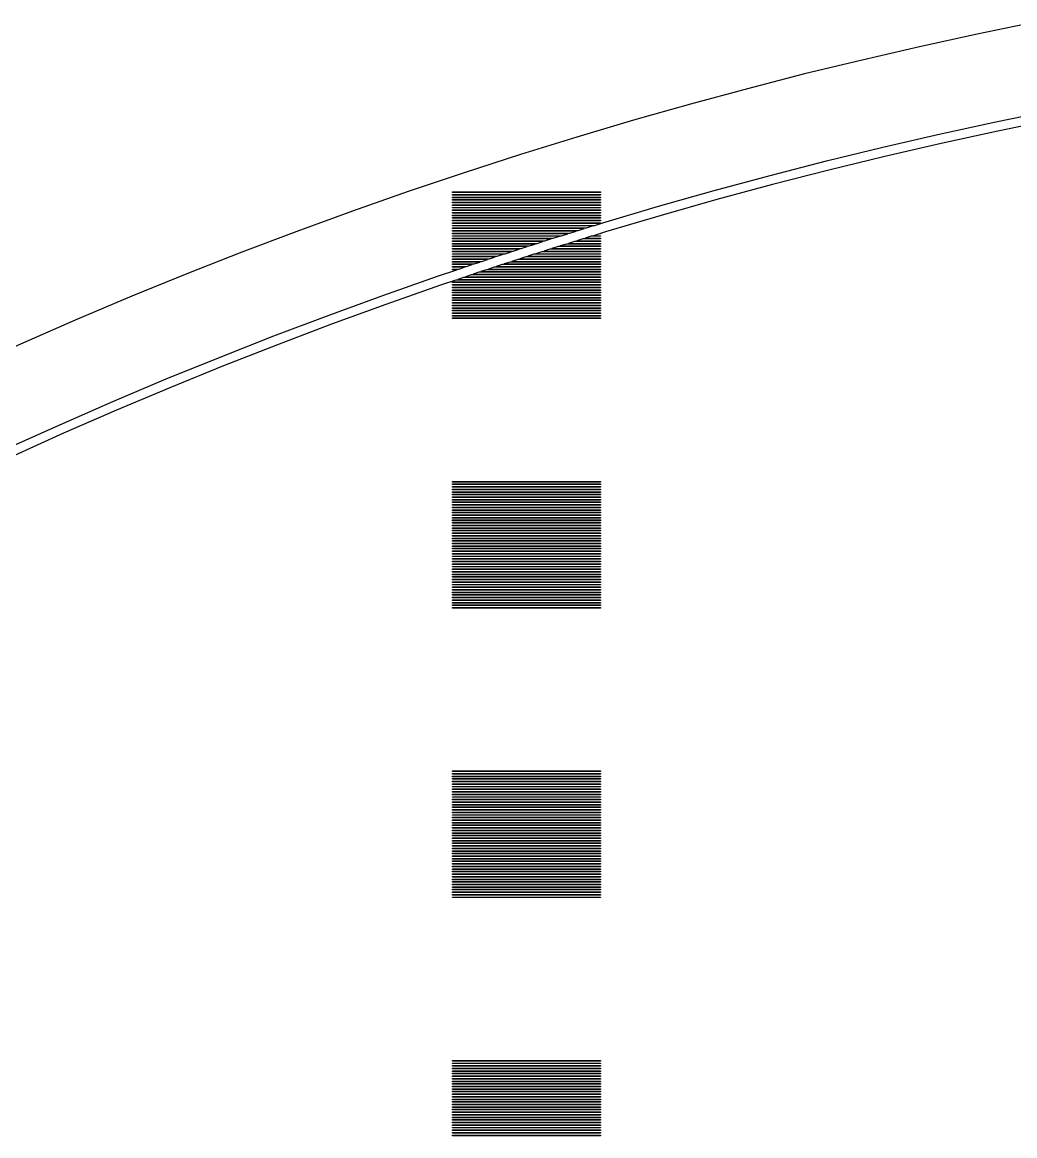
# Model space of a CAD drawing. Extents: x 40 to 187, y -3 to 150.
# Drawn here: x 79.42 to 95.19, y 130.96 to 148.66 of the extents above; entities that cross this region are included whole.
import ezdxf

# ---------------------------------------------------------------- set-up
doc = ezdxf.new("R2010")
doc.units = 0

msp = doc.modelspace()

# ---------------------------------------------------------------- linework, layer by layer
for p, q in [((95.5164, 148.657), (94.5968, 148.468)), ((94.5968, 148.468), (93.6796, 148.268)), ((93.6796, 148.268), (92.7649, 148.057)), ((92.7649, 148.057), (91.8528, 147.835)), ((91.8528, 147.835), (90.9436, 147.601)), ((90.9436, 147.601), (90.0373, 147.356)), ((90.0373, 147.356), (89.134, 147.1)), ((94.8919, 147.074), (95.7944, 147.26)), ((89.134, 147.1), (88.234, 146.833)), ((93.9918, 146.878), (94.8919, 147.074)), ((95.8237, 147.113), (94.923, 146.928)), ((94.923, 146.928), (94.0246, 146.732)), ((88.234, 146.833), (87.3373, 146.555)), ((93.0941, 146.671), (93.9918, 146.878)), ((94.0246, 146.732), (93.1288, 146.525)), ((87.3373, 146.555), (86.4442, 146.266)), ((92.1991, 146.452), (93.0941, 146.671)), ((91.3068, 146.223), (92.1991, 146.452)), ((93.1288, 146.525), (92.2355, 146.307)), ((86.4442, 146.266), (85.5546, 145.966)), ((90.4173, 145.983), (91.3068, 146.223)), ((92.2355, 146.307), (91.345, 146.078)), ((91.345, 146.078), (90.4574, 145.838)), ((85.5546, 145.966), (84.6687, 145.655)), ((86.2563, 145.951), (86.2563, 145.961)), ((86.2563, 145.961), (88.6083, 145.961)), ((88.6083, 145.951), (86.2563, 145.951)), ((86.2563, 145.91), (86.2563, 145.92)), ((86.2563, 145.92), (88.6083, 145.92)), ((88.6083, 145.91), (86.2563, 145.91)), ((86.2563, 145.869), (86.2563, 145.879)), ((86.2563, 145.879), (88.6083, 145.879)), ((88.6083, 145.869), (86.2563, 145.869)), ((86.2563, 145.828), (86.2563, 145.838)), ((86.2563, 145.838), (88.6083, 145.838)), ((88.6083, 145.961), (88.6083, 145.951)), ((88.6083, 145.92), (88.6083, 145.91)), ((88.6083, 145.879), (88.6083, 145.869)), ((88.6083, 145.838), (88.6083, 145.828)), ((89.5309, 145.732), (90.4173, 145.983)), ((90.4574, 145.838), (89.5727, 145.587)), ((84.6687, 145.655), (83.7868, 145.334)), ((88.6083, 145.828), (86.2563, 145.828)), ((86.2563, 145.787), (86.2563, 145.797)), ((86.2563, 145.797), (88.6083, 145.797)), ((88.6083, 145.787), (86.2563, 145.787)), ((86.2563, 145.746), (86.2563, 145.756)), ((86.2563, 145.756), (88.6083, 145.756)), ((88.6083, 145.746), (86.2563, 145.746)), ((86.2563, 145.705), (86.2563, 145.715)), ((86.2563, 145.715), (88.6083, 145.715)), ((88.6083, 145.705), (86.2563, 145.705)), ((86.2563, 145.664), (86.2563, 145.674)), ((86.2563, 145.674), (88.6083, 145.674)), ((88.6083, 145.664), (86.2563, 145.664)), ((88.6083, 145.797), (88.6083, 145.787)), ((88.6083, 145.756), (88.6083, 145.746)), ((88.6083, 145.715), (88.6083, 145.705)), ((88.6083, 145.674), (88.6083, 145.664)), ((88.6477, 145.469), (89.5309, 145.732)), ((86.2563, 145.623), (86.2563, 145.634)), ((86.2563, 145.634), (88.6083, 145.634)), ((88.6083, 145.623), (86.2563, 145.623)), ((86.2563, 145.582), (86.2563, 145.593)), ((86.2563, 145.593), (88.6083, 145.593)), ((88.6083, 145.582), (86.2563, 145.582)), ((86.2563, 145.542), (86.2563, 145.552)), ((86.2563, 145.552), (88.6083, 145.552)), ((88.6083, 145.542), (86.2563, 145.542)), ((86.2563, 145.501), (86.2563, 145.511)), ((86.2563, 145.511), (88.6083, 145.511)), ((88.6083, 145.501), (86.2563, 145.501)), ((88.6083, 145.634), (88.6083, 145.623)), ((88.6083, 145.593), (88.6083, 145.582)), ((88.6083, 145.552), (88.6083, 145.542)), ((88.6083, 145.511), (88.6083, 145.501)), ((89.5727, 145.587), (88.6912, 145.326)), ((83.7868, 145.334), (82.9088, 145.001)), ((86.2563, 145.46), (86.2563, 145.47)), ((86.2563, 145.47), (88.6083, 145.47)), ((88.6083, 145.46), (86.2563, 145.46)), ((86.2563, 145.419), (86.2563, 145.429)), ((86.2563, 145.429), (88.5173, 145.429)), ((88.4842, 145.419), (86.2563, 145.419)), ((86.2563, 145.378), (86.2563, 145.388)), ((86.2563, 145.388), (88.3853, 145.388)), ((88.3524, 145.378), (86.2563, 145.378)), ((86.2563, 145.337), (86.2563, 145.347)), ((86.2563, 145.347), (88.2534, 145.347)), ((88.2205, 145.337), (86.2563, 145.337)), ((86.2563, 145.296), (86.2563, 145.306)), ((86.2563, 145.306), (88.1214, 145.306)), ((88.1214, 145.306), (88.2205, 145.337)), ((88.2534, 145.347), (88.3524, 145.378)), ((88.3853, 145.388), (88.4842, 145.419)), ((88.5173, 145.429), (88.6477, 145.469)), ((88.6083, 145.47), (88.6083, 145.46)), ((88.6912, 145.326), (88.6083, 145.3)), ((88.0885, 145.296), (86.2563, 145.296)), ((86.2563, 145.255), (86.2563, 145.265)), ((86.2563, 145.265), (87.9895, 145.265)), ((87.9566, 145.255), (86.2563, 145.255)), ((86.2563, 145.214), (86.2563, 145.225)), ((86.2563, 145.225), (87.8577, 145.225)), ((87.8246, 145.214), (86.2563, 145.214)), ((86.2563, 145.173), (86.2563, 145.184)), ((86.2563, 145.184), (87.7275, 145.184)), ((87.6959, 145.173), (86.2563, 145.173)), ((86.2563, 145.132), (86.2563, 145.143)), ((86.2563, 145.143), (87.601, 145.143)), ((87.5694, 145.132), (86.2563, 145.132)), ((87.4746, 145.102), (87.5694, 145.132)), ((87.601, 145.143), (87.6959, 145.173)), ((87.7275, 145.184), (87.7677, 145.197)), ((87.7677, 145.197), (87.8246, 145.214)), ((87.8577, 145.225), (87.9566, 145.255)), ((88.0673, 145.132), (87.9683, 145.102)), ((87.9895, 145.265), (88.0885, 145.296)), ((88.6083, 145.132), (88.0673, 145.132)), ((88.1992, 145.173), (88.1003, 145.143)), ((88.1003, 145.143), (88.6083, 145.143)), ((88.6083, 145.173), (88.1992, 145.173)), ((88.3311, 145.214), (88.2322, 145.184)), ((88.2322, 145.184), (88.6083, 145.184)), ((88.6083, 145.214), (88.3311, 145.214)), ((88.4631, 145.255), (88.3642, 145.225)), ((88.3642, 145.225), (88.6083, 145.225)), ((88.6083, 145.255), (88.4631, 145.255)), ((88.595, 145.296), (88.496, 145.265)), ((88.496, 145.265), (88.6083, 145.265)), ((88.6083, 145.296), (88.595, 145.296)), ((88.6083, 145.3), (88.6083, 145.296)), ((88.6083, 145.265), (88.6083, 145.255)), ((88.6083, 145.225), (88.6083, 145.214)), ((88.6083, 145.184), (88.6083, 145.173)), ((88.6083, 145.143), (88.6083, 145.132)), ((82.9088, 145.001), (82.035, 144.658)), ((86.2563, 145.092), (86.2563, 145.102)), ((86.2563, 145.102), (87.4746, 145.102)), ((87.443, 145.092), (86.2563, 145.092)), ((86.2563, 145.051), (86.2563, 145.061)), ((86.2563, 145.061), (87.3482, 145.061)), ((87.3166, 145.051), (86.2563, 145.051)), ((86.2563, 145.01), (86.2563, 145.02)), ((86.2563, 145.02), (87.2218, 145.02)), ((87.1902, 145.01), (86.2563, 145.01)), ((86.2563, 144.969), (86.2563, 144.979)), ((86.2563, 144.979), (87.0954, 144.979)), ((87.0638, 144.969), (86.2563, 144.969)), ((86.969, 144.938), (87.0638, 144.969)), ((87.0954, 144.979), (87.1902, 145.01)), ((87.2218, 145.02), (87.3166, 145.051)), ((87.3482, 145.061), (87.443, 145.092)), ((87.551, 144.969), (87.4562, 144.938)), ((88.6083, 144.969), (87.551, 144.969)), ((87.6774, 145.01), (87.5826, 144.979)), ((87.5826, 144.979), (88.6083, 144.979)), ((88.6083, 145.01), (87.6774, 145.01)), ((87.8038, 145.051), (87.709, 145.02)), ((87.709, 145.02), (88.6083, 145.02)), ((88.6083, 145.051), (87.8038, 145.051)), ((87.9353, 145.092), (87.8364, 145.061)), ((87.8364, 145.061), (88.6083, 145.061)), ((88.6083, 145.092), (87.9353, 145.092)), ((87.9683, 145.102), (88.6083, 145.102)), ((88.6083, 145.102), (88.6083, 145.092)), ((88.6083, 145.061), (88.6083, 145.051)), ((88.6083, 145.02), (88.6083, 145.01)), ((88.6083, 144.979), (88.6083, 144.969)), ((86.2563, 144.928), (86.2563, 144.938)), ((86.2563, 144.938), (86.969, 144.938)), ((86.9374, 144.928), (86.2563, 144.928)), ((86.2563, 144.887), (86.2563, 144.897)), ((86.2563, 144.897), (86.8445, 144.897)), ((86.8142, 144.887), (86.2563, 144.887)), ((86.2563, 144.846), (86.2563, 144.856)), ((86.2563, 144.856), (86.7233, 144.856)), ((86.6929, 144.846), (86.2563, 144.846)), ((86.2563, 144.805), (86.2563, 144.815)), ((86.2563, 144.815), (86.6019, 144.815)), ((86.5716, 144.805), (86.2563, 144.805)), ((86.2563, 144.764), (86.2563, 144.775)), ((86.2563, 144.775), (86.4806, 144.775)), ((86.4806, 144.775), (86.5716, 144.805)), ((86.6019, 144.815), (86.6929, 144.846)), ((86.7233, 144.856), (86.8142, 144.887)), ((86.8445, 144.897), (86.8911, 144.913)), ((86.8911, 144.913), (86.9374, 144.928)), ((87.0454, 144.805), (86.9506, 144.775)), ((86.9506, 144.775), (88.6083, 144.775)), ((88.6083, 144.805), (87.0454, 144.805)), ((87.1718, 144.846), (87.077, 144.815)), ((87.077, 144.815), (88.6083, 144.815)), ((88.6083, 144.846), (87.1718, 144.846)), ((87.2982, 144.887), (87.2034, 144.856)), ((87.2034, 144.856), (88.6083, 144.856)), ((88.6083, 144.887), (87.2982, 144.887)), ((87.4246, 144.928), (87.3298, 144.897)), ((87.3298, 144.897), (88.6083, 144.897)), ((88.6083, 144.928), (87.4246, 144.928)), ((87.4562, 144.938), (88.6083, 144.938)), ((88.6083, 144.938), (88.6083, 144.928)), ((88.6083, 144.897), (88.6083, 144.887)), ((88.6083, 144.856), (88.6083, 144.846)), ((88.6083, 144.815), (88.6083, 144.805)), ((88.6083, 144.775), (88.6083, 144.764)), ((82.035, 144.658), (81.1655, 144.304)), ((85.1488, 144.314), (86.0181, 144.619)), ((86.0181, 144.619), (86.3289, 144.723)), ((86.4502, 144.764), (86.2563, 144.764)), ((86.2563, 144.723), (86.2563, 144.734)), ((86.2563, 144.734), (86.3593, 144.734)), ((86.3289, 144.723), (86.2563, 144.723)), ((86.4345, 144.601), (86.3435, 144.57)), ((86.3593, 144.734), (86.4502, 144.764)), ((88.6083, 144.601), (86.4345, 144.601)), ((86.5558, 144.642), (86.4648, 144.611)), ((86.4648, 144.611), (88.6083, 144.611)), ((88.6083, 144.642), (86.5558, 144.642)), ((86.6771, 144.683), (86.5861, 144.652)), ((86.5861, 144.652), (88.6083, 144.652)), ((88.6083, 144.683), (86.6771, 144.683)), ((86.7984, 144.723), (86.7075, 144.693)), ((86.7075, 144.693), (88.6083, 144.693)), ((88.6083, 144.723), (86.7984, 144.723)), ((86.9197, 144.764), (86.8287, 144.734)), ((86.8287, 144.734), (88.6083, 144.734)), ((88.6083, 144.764), (86.9197, 144.764)), ((88.6083, 144.734), (88.6083, 144.723)), ((88.6083, 144.693), (88.6083, 144.683)), ((88.6083, 144.652), (88.6083, 144.642)), ((88.6083, 144.611), (88.6083, 144.601)), ((86.0669, 144.477), (85.1993, 144.172)), ((86.3132, 144.56), (86.0669, 144.477)), ((86.2563, 144.519), (86.2563, 144.529)), ((86.2563, 144.529), (88.6083, 144.529)), ((88.6083, 144.519), (86.2563, 144.519)), ((86.2563, 144.478), (86.2563, 144.488)), ((86.2563, 144.488), (88.6083, 144.488)), ((88.6083, 144.478), (86.2563, 144.478)), ((86.2563, 144.437), (86.2563, 144.447)), ((86.2563, 144.447), (88.6083, 144.447)), ((88.6083, 144.437), (86.2563, 144.437)), ((88.6083, 144.56), (86.3132, 144.56)), ((86.3435, 144.57), (88.6083, 144.57)), ((88.6083, 144.57), (88.6083, 144.56)), ((88.6083, 144.529), (88.6083, 144.519)), ((88.6083, 144.488), (88.6083, 144.478)), ((88.6083, 144.447), (88.6083, 144.437)), ((81.1655, 144.304), (80.3004, 143.939)), ((84.2833, 143.998), (85.1488, 144.314)), ((86.2563, 144.396), (86.2563, 144.406)), ((86.2563, 144.406), (88.6083, 144.406)), ((88.6083, 144.396), (86.2563, 144.396)), ((86.2563, 144.355), (86.2563, 144.366)), ((86.2563, 144.366), (88.6083, 144.366)), ((88.6083, 144.355), (86.2563, 144.355)), ((86.2563, 144.314), (86.2563, 144.325)), ((86.2563, 144.325), (88.6083, 144.325)), ((88.6083, 144.314), (86.2563, 144.314)), ((86.2563, 144.274), (86.2563, 144.284)), ((86.2563, 144.284), (88.6083, 144.284)), ((88.6083, 144.274), (86.2563, 144.274)), ((86.2563, 144.233), (86.2563, 144.243)), ((86.2563, 144.243), (88.6083, 144.243)), ((88.6083, 144.406), (88.6083, 144.396)), ((88.6083, 144.366), (88.6083, 144.355)), ((88.6083, 144.325), (88.6083, 144.314)), ((88.6083, 144.284), (88.6083, 144.274)), ((88.6083, 144.243), (88.6083, 144.233)), ((85.1993, 144.172), (84.3355, 143.857)), ((88.6083, 144.233), (86.2563, 144.233)), ((86.2563, 144.192), (86.2563, 144.202)), ((86.2563, 144.202), (88.6083, 144.202)), ((88.6083, 144.192), (86.2563, 144.192)), ((86.2563, 144.151), (86.2563, 144.161)), ((86.2563, 144.161), (88.6083, 144.161)), ((88.6083, 144.151), (86.2563, 144.151)), ((86.2563, 144.11), (86.2563, 144.12)), ((86.2563, 144.12), (88.6083, 144.12)), ((88.6083, 144.11), (86.2563, 144.11)), ((86.2563, 144.069), (86.2563, 144.079)), ((86.2563, 144.079), (88.6083, 144.079)), ((88.6083, 144.069), (86.2563, 144.069)), ((88.6083, 144.202), (88.6083, 144.192)), ((88.6083, 144.161), (88.6083, 144.151)), ((88.6083, 144.12), (88.6083, 144.11)), ((88.6083, 144.079), (88.6083, 144.069)), ((80.3004, 143.939), (79.4398, 143.564)), ((83.4217, 143.672), (84.2833, 143.998)), ((86.2563, 144.028), (86.2563, 144.038)), ((86.2563, 144.038), (88.6083, 144.038)), ((88.6083, 144.028), (86.2563, 144.028)), ((86.2563, 143.987), (86.2563, 143.997)), ((86.2563, 143.997), (88.6083, 143.997)), ((88.6083, 143.987), (86.2563, 143.987)), ((86.2563, 143.946), (86.2563, 143.957)), ((86.2563, 143.957), (88.6083, 143.957)), ((88.6083, 143.946), (86.2563, 143.946)), ((88.6083, 144.038), (88.6083, 144.028)), ((88.6083, 143.997), (88.6083, 143.987)), ((88.6083, 143.957), (88.6083, 143.946)), ((84.3355, 143.857), (83.4757, 143.532)), ((79.4398, 143.564), (78.5839, 143.179)), ((82.5642, 143.335), (83.4217, 143.672)), ((83.4757, 143.532), (82.6199, 143.196)), ((81.7108, 142.987), (82.5642, 143.335)), ((82.6199, 143.196), (81.7682, 142.849)), ((80.8618, 142.63), (81.7108, 142.987)), ((81.7682, 142.849), (80.9209, 142.492)), ((80.0173, 142.261), (80.8618, 142.63)), ((80.9209, 142.492), (80.0781, 142.124)), ((79.1774, 141.883), (80.0173, 142.261)), ((80.0781, 142.124), (79.2398, 141.747)), ((86.2563, 141.349), (86.2563, 141.359)), ((86.2563, 141.359), (88.6083, 141.359)), ((88.6083, 141.349), (86.2563, 141.349)), ((86.2563, 141.308), (86.2563, 141.318)), ((86.2563, 141.318), (88.6083, 141.318)), ((88.6083, 141.308), (86.2563, 141.308)), ((86.2563, 141.267), (86.2563, 141.277)), ((86.2563, 141.277), (88.6083, 141.277)), ((88.6083, 141.267), (86.2563, 141.267)), ((86.2563, 141.226), (86.2563, 141.236)), ((86.2563, 141.236), (88.6083, 141.236)), ((88.6083, 141.359), (88.6083, 141.349)), ((88.6083, 141.318), (88.6083, 141.308)), ((88.6083, 141.277), (88.6083, 141.267)), ((88.6083, 141.236), (88.6083, 141.226)), ((88.6083, 141.226), (86.2563, 141.226)), ((86.2563, 141.185), (86.2563, 141.195)), ((86.2563, 141.195), (88.6083, 141.195)), ((88.6083, 141.185), (86.2563, 141.185)), ((86.2563, 141.144), (86.2563, 141.155)), ((86.2563, 141.155), (88.6083, 141.155)), ((88.6083, 141.144), (86.2563, 141.144)), ((86.2563, 141.103), (86.2563, 141.114)), ((86.2563, 141.114), (88.6083, 141.114)), ((88.6083, 141.103), (86.2563, 141.103)), ((86.2563, 141.063), (86.2563, 141.073)), ((86.2563, 141.073), (88.6083, 141.073)), ((88.6083, 141.063), (86.2563, 141.063)), ((88.6083, 141.195), (88.6083, 141.185)), ((88.6083, 141.155), (88.6083, 141.144)), ((88.6083, 141.114), (88.6083, 141.103)), ((88.6083, 141.073), (88.6083, 141.063)), ((86.2563, 141.022), (86.2563, 141.032)), ((86.2563, 141.032), (88.6083, 141.032)), ((88.6083, 141.022), (86.2563, 141.022)), ((86.2563, 140.981), (86.2563, 140.991)), ((86.2563, 140.991), (88.6083, 140.991)), ((88.6083, 140.981), (86.2563, 140.981)), ((86.2563, 140.94), (86.2563, 140.95)), ((86.2563, 140.95), (88.6083, 140.95)), ((88.6083, 140.94), (86.2563, 140.94)), ((86.2563, 140.899), (86.2563, 140.909)), ((86.2563, 140.909), (88.6083, 140.909)), ((88.6083, 140.899), (86.2563, 140.899)), ((88.6083, 141.032), (88.6083, 141.022)), ((88.6083, 140.991), (88.6083, 140.981)), ((88.6083, 140.95), (88.6083, 140.94)), ((88.6083, 140.909), (88.6083, 140.899)), ((86.2563, 140.858), (86.2563, 140.868)), ((86.2563, 140.868), (88.6083, 140.868)), ((88.6083, 140.858), (86.2563, 140.858)), ((86.2563, 140.817), (86.2563, 140.827)), ((86.2563, 140.827), (88.6083, 140.827)), ((88.6083, 140.817), (86.2563, 140.817)), ((86.2563, 140.776), (86.2563, 140.786)), ((86.2563, 140.786), (88.6083, 140.786)), ((88.6083, 140.776), (86.2563, 140.776)), ((86.2563, 140.735), (86.2563, 140.746)), ((86.2563, 140.746), (88.6083, 140.746)), ((88.6083, 140.735), (86.2563, 140.735)), ((86.2563, 140.694), (86.2563, 140.705)), ((86.2563, 140.705), (88.6083, 140.705)), ((88.6083, 140.868), (88.6083, 140.858)), ((88.6083, 140.827), (88.6083, 140.817)), ((88.6083, 140.786), (88.6083, 140.776)), ((88.6083, 140.746), (88.6083, 140.735)), ((88.6083, 140.705), (88.6083, 140.694)), ((88.6083, 140.694), (86.2563, 140.694)), ((86.2563, 140.654), (86.2563, 140.664)), ((86.2563, 140.664), (88.6083, 140.664)), ((88.6083, 140.654), (86.2563, 140.654)), ((86.2563, 140.613), (86.2563, 140.623)), ((86.2563, 140.623), (88.6083, 140.623)), ((88.6083, 140.613), (86.2563, 140.613)), ((86.2563, 140.572), (86.2563, 140.582)), ((86.2563, 140.582), (88.6083, 140.582)), ((88.6083, 140.572), (86.2563, 140.572)), ((86.2563, 140.531), (86.2563, 140.541)), ((86.2563, 140.541), (88.6083, 140.541)), ((88.6083, 140.531), (86.2563, 140.531)), ((88.6083, 140.664), (88.6083, 140.654)), ((88.6083, 140.623), (88.6083, 140.613)), ((88.6083, 140.582), (88.6083, 140.572)), ((88.6083, 140.541), (88.6083, 140.531)), ((86.2563, 140.49), (86.2563, 140.5)), ((86.2563, 140.5), (88.6083, 140.5)), ((88.6083, 140.49), (86.2563, 140.49)), ((86.2563, 140.449), (86.2563, 140.459)), ((86.2563, 140.459), (88.6083, 140.459)), ((88.6083, 140.449), (86.2563, 140.449)), ((86.2563, 140.408), (86.2563, 140.418)), ((86.2563, 140.418), (88.6083, 140.418)), ((88.6083, 140.408), (86.2563, 140.408)), ((86.2563, 140.367), (86.2563, 140.377)), ((86.2563, 140.377), (88.6083, 140.377)), ((88.6083, 140.367), (86.2563, 140.367)), ((88.6083, 140.5), (88.6083, 140.49)), ((88.6083, 140.459), (88.6083, 140.449)), ((88.6083, 140.418), (88.6083, 140.408)), ((88.6083, 140.377), (88.6083, 140.367)), ((86.2563, 140.326), (86.2563, 140.337)), ((86.2563, 140.337), (88.6083, 140.337)), ((88.6083, 140.326), (86.2563, 140.326)), ((86.2563, 140.285), (86.2563, 140.296)), ((86.2563, 140.296), (88.6083, 140.296)), ((88.6083, 140.285), (86.2563, 140.285)), ((86.2563, 140.244), (86.2563, 140.255)), ((86.2563, 140.255), (88.6083, 140.255)), ((88.6083, 140.244), (86.2563, 140.244)), ((86.2563, 140.204), (86.2563, 140.214)), ((86.2563, 140.214), (88.6083, 140.214)), ((88.6083, 140.204), (86.2563, 140.204)), ((86.2563, 140.163), (86.2563, 140.173)), ((86.2563, 140.173), (88.6083, 140.173)), ((88.6083, 140.337), (88.6083, 140.326)), ((88.6083, 140.296), (88.6083, 140.285)), ((88.6083, 140.255), (88.6083, 140.244)), ((88.6083, 140.214), (88.6083, 140.204)), ((88.6083, 140.173), (88.6083, 140.163)), ((88.6083, 140.163), (86.2563, 140.163)), ((86.2563, 140.122), (86.2563, 140.132)), ((86.2563, 140.132), (88.6083, 140.132)), ((88.6083, 140.122), (86.2563, 140.122)), ((86.2563, 140.081), (86.2563, 140.091)), ((86.2563, 140.091), (88.6083, 140.091)), ((88.6083, 140.081), (86.2563, 140.081)), ((86.2563, 140.04), (86.2563, 140.05)), ((86.2563, 140.05), (88.6083, 140.05)), ((88.6083, 140.04), (86.2563, 140.04)), ((86.2563, 139.999), (86.2563, 140.009)), ((86.2563, 140.009), (88.6083, 140.009)), ((88.6083, 139.999), (86.2563, 139.999)), ((88.6083, 140.132), (88.6083, 140.122)), ((88.6083, 140.091), (88.6083, 140.081)), ((88.6083, 140.05), (88.6083, 140.04)), ((88.6083, 140.009), (88.6083, 139.999)), ((86.2563, 139.958), (86.2563, 139.968)), ((86.2563, 139.968), (88.6083, 139.968)), ((88.6083, 139.958), (86.2563, 139.958)), ((86.2563, 139.917), (86.2563, 139.927)), ((86.2563, 139.927), (88.6083, 139.927)), ((88.6083, 139.917), (86.2563, 139.917)), ((86.2563, 139.876), (86.2563, 139.887)), ((86.2563, 139.887), (88.6083, 139.887)), ((88.6083, 139.876), (86.2563, 139.876)), ((86.2563, 139.835), (86.2563, 139.846)), ((86.2563, 139.846), (88.6083, 139.846)), ((88.6083, 139.835), (86.2563, 139.835)), ((88.6083, 139.968), (88.6083, 139.958)), ((88.6083, 139.927), (88.6083, 139.917)), ((88.6083, 139.887), (88.6083, 139.876)), ((88.6083, 139.846), (88.6083, 139.835)), ((86.2563, 139.795), (86.2563, 139.805)), ((86.2563, 139.805), (88.6083, 139.805)), ((88.6083, 139.795), (86.2563, 139.795)), ((86.2563, 139.754), (86.2563, 139.764)), ((86.2563, 139.764), (88.6083, 139.764)), ((88.6083, 139.754), (86.2563, 139.754)), ((86.2563, 139.713), (86.2563, 139.723)), ((86.2563, 139.723), (88.6083, 139.723)), ((88.6083, 139.713), (86.2563, 139.713)), ((86.2563, 139.672), (86.2563, 139.682)), ((86.2563, 139.682), (88.6083, 139.682)), ((88.6083, 139.672), (86.2563, 139.672)), ((86.2563, 139.631), (86.2563, 139.641)), ((86.2563, 139.641), (88.6083, 139.641)), ((88.6083, 139.805), (88.6083, 139.795)), ((88.6083, 139.764), (88.6083, 139.754)), ((88.6083, 139.723), (88.6083, 139.713)), ((88.6083, 139.682), (88.6083, 139.672)), ((88.6083, 139.641), (88.6083, 139.631)), ((88.6083, 139.631), (86.2563, 139.631)), ((86.2563, 139.59), (86.2563, 139.6)), ((86.2563, 139.6), (88.6083, 139.6)), ((88.6083, 139.59), (86.2563, 139.59)), ((86.2563, 139.549), (86.2563, 139.559)), ((86.2563, 139.559), (88.6083, 139.559)), ((88.6083, 139.549), (86.2563, 139.549)), ((86.2563, 139.508), (86.2563, 139.518)), ((86.2563, 139.518), (88.6083, 139.518)), ((88.6083, 139.508), (86.2563, 139.508)), ((86.2563, 139.467), (86.2563, 139.478)), ((86.2563, 139.478), (88.6083, 139.478)), ((88.6083, 139.467), (86.2563, 139.467)), ((88.6083, 139.6), (88.6083, 139.59)), ((88.6083, 139.559), (88.6083, 139.549)), ((88.6083, 139.518), (88.6083, 139.508)), ((88.6083, 139.478), (88.6083, 139.467)), ((86.2563, 139.426), (86.2563, 139.437)), ((86.2563, 139.437), (88.6083, 139.437)), ((88.6083, 139.426), (86.2563, 139.426)), ((86.2563, 139.385), (86.2563, 139.396)), ((86.2563, 139.396), (88.6083, 139.396)), ((88.6083, 139.385), (86.2563, 139.385)), ((86.2563, 139.345), (86.2563, 139.355)), ((86.2563, 139.355), (88.6083, 139.355)), ((88.6083, 139.345), (86.2563, 139.345)), ((88.6083, 139.437), (88.6083, 139.426)), ((88.6083, 139.396), (88.6083, 139.385)), ((88.6083, 139.355), (88.6083, 139.345)), ((86.2563, 136.747), (86.2563, 136.757)), ((86.2563, 136.757), (88.6083, 136.757)), ((88.6083, 136.747), (86.2563, 136.747)), ((86.2563, 136.706), (86.2563, 136.716)), ((86.2563, 136.716), (88.6083, 136.716)), ((88.6083, 136.706), (86.2563, 136.706)), ((86.2563, 136.665), (86.2563, 136.676)), ((86.2563, 136.676), (88.6083, 136.676)), ((88.6083, 136.665), (86.2563, 136.665)), ((86.2563, 136.624), (86.2563, 136.635)), ((86.2563, 136.635), (88.6083, 136.635)), ((88.6083, 136.757), (88.6083, 136.747)), ((88.6083, 136.716), (88.6083, 136.706)), ((88.6083, 136.676), (88.6083, 136.665)), ((88.6083, 136.635), (88.6083, 136.624)), ((88.6083, 136.624), (86.2563, 136.624)), ((86.2563, 136.584), (86.2563, 136.594)), ((86.2563, 136.594), (88.6083, 136.594)), ((88.6083, 136.584), (86.2563, 136.584)), ((86.2563, 136.543), (86.2563, 136.553)), ((86.2563, 136.553), (88.6083, 136.553)), ((88.6083, 136.543), (86.2563, 136.543)), ((86.2563, 136.502), (86.2563, 136.512)), ((86.2563, 136.512), (88.6083, 136.512)), ((88.6083, 136.502), (86.2563, 136.502)), ((86.2563, 136.461), (86.2563, 136.471)), ((86.2563, 136.471), (88.6083, 136.471)), ((88.6083, 136.461), (86.2563, 136.461)), ((88.6083, 136.594), (88.6083, 136.584)), ((88.6083, 136.553), (88.6083, 136.543)), ((88.6083, 136.512), (88.6083, 136.502)), ((88.6083, 136.471), (88.6083, 136.461)), ((86.2563, 136.42), (86.2563, 136.43)), ((86.2563, 136.43), (88.6083, 136.43)), ((88.6083, 136.42), (86.2563, 136.42)), ((86.2563, 136.379), (86.2563, 136.389)), ((86.2563, 136.389), (88.6083, 136.389)), ((88.6083, 136.379), (86.2563, 136.379)), ((86.2563, 136.338), (86.2563, 136.348)), ((86.2563, 136.348), (88.6083, 136.348)), ((88.6083, 136.338), (86.2563, 136.338)), ((86.2563, 136.297), (86.2563, 136.307)), ((86.2563, 136.307), (88.6083, 136.307)), ((88.6083, 136.297), (86.2563, 136.297)), ((88.6083, 136.43), (88.6083, 136.42)), ((88.6083, 136.389), (88.6083, 136.379)), ((88.6083, 136.348), (88.6083, 136.338)), ((88.6083, 136.307), (88.6083, 136.297)), ((86.2563, 136.256), (86.2563, 136.267)), ((86.2563, 136.267), (88.6083, 136.267)), ((88.6083, 136.256), (86.2563, 136.256)), ((86.2563, 136.215), (86.2563, 136.226)), ((86.2563, 136.226), (88.6083, 136.226)), ((88.6083, 136.215), (86.2563, 136.215)), ((86.2563, 136.175), (86.2563, 136.185)), ((86.2563, 136.185), (88.6083, 136.185)), ((88.6083, 136.175), (86.2563, 136.175)), ((86.2563, 136.134), (86.2563, 136.144)), ((86.2563, 136.144), (88.6083, 136.144)), ((88.6083, 136.134), (86.2563, 136.134)), ((86.2563, 136.093), (86.2563, 136.103)), ((86.2563, 136.103), (88.6083, 136.103)), ((88.6083, 136.267), (88.6083, 136.256)), ((88.6083, 136.226), (88.6083, 136.215)), ((88.6083, 136.185), (88.6083, 136.175)), ((88.6083, 136.144), (88.6083, 136.134)), ((88.6083, 136.103), (88.6083, 136.093)), ((88.6083, 136.093), (86.2563, 136.093)), ((86.2563, 136.052), (86.2563, 136.062)), ((86.2563, 136.062), (88.6083, 136.062)), ((88.6083, 136.052), (86.2563, 136.052)), ((86.2563, 136.011), (86.2563, 136.021)), ((86.2563, 136.021), (88.6083, 136.021)), ((88.6083, 136.011), (86.2563, 136.011)), ((86.2563, 135.97), (86.2563, 135.98)), ((86.2563, 135.98), (88.6083, 135.98)), ((88.6083, 135.97), (86.2563, 135.97)), ((86.2563, 135.929), (86.2563, 135.939)), ((86.2563, 135.939), (88.6083, 135.939)), ((88.6083, 135.929), (86.2563, 135.929)), ((88.6083, 136.062), (88.6083, 136.052)), ((88.6083, 136.021), (88.6083, 136.011)), ((88.6083, 135.98), (88.6083, 135.97)), ((88.6083, 135.939), (88.6083, 135.929)), ((86.2563, 135.888), (86.2563, 135.898)), ((86.2563, 135.898), (88.6083, 135.898)), ((88.6083, 135.888), (86.2563, 135.888)), ((86.2563, 135.847), (86.2563, 135.858)), ((86.2563, 135.858), (88.6083, 135.858)), ((88.6083, 135.847), (86.2563, 135.847)), ((86.2563, 135.806), (86.2563, 135.817)), ((86.2563, 135.817), (88.6083, 135.817)), ((88.6083, 135.806), (86.2563, 135.806)), ((86.2563, 135.765), (86.2563, 135.776)), ((86.2563, 135.776), (88.6083, 135.776)), ((88.6083, 135.765), (86.2563, 135.765)), ((88.6083, 135.898), (88.6083, 135.888)), ((88.6083, 135.858), (88.6083, 135.847)), ((88.6083, 135.817), (88.6083, 135.806)), ((88.6083, 135.776), (88.6083, 135.765)), ((86.2563, 135.725), (86.2563, 135.735)), ((86.2563, 135.735), (88.6083, 135.735)), ((88.6083, 135.725), (86.2563, 135.725)), ((86.2563, 135.684), (86.2563, 135.694)), ((86.2563, 135.694), (88.6083, 135.694)), ((88.6083, 135.684), (86.2563, 135.684)), ((86.2563, 135.643), (86.2563, 135.653)), ((86.2563, 135.653), (88.6083, 135.653)), ((88.6083, 135.643), (86.2563, 135.643)), ((86.2563, 135.602), (86.2563, 135.612)), ((86.2563, 135.612), (88.6083, 135.612)), ((88.6083, 135.602), (86.2563, 135.602)), ((86.2563, 135.561), (86.2563, 135.571)), ((86.2563, 135.571), (88.6083, 135.571)), ((88.6083, 135.735), (88.6083, 135.725)), ((88.6083, 135.694), (88.6083, 135.684)), ((88.6083, 135.653), (88.6083, 135.643)), ((88.6083, 135.612), (88.6083, 135.602)), ((88.6083, 135.571), (88.6083, 135.561)), ((88.6083, 135.561), (86.2563, 135.561)), ((86.2563, 135.52), (86.2563, 135.53)), ((86.2563, 135.53), (88.6083, 135.53)), ((88.6083, 135.52), (86.2563, 135.52)), ((86.2563, 135.479), (86.2563, 135.489)), ((86.2563, 135.489), (88.6083, 135.489)), ((88.6083, 135.479), (86.2563, 135.479)), ((86.2563, 135.438), (86.2563, 135.448)), ((86.2563, 135.448), (88.6083, 135.448)), ((88.6083, 135.438), (86.2563, 135.438)), ((86.2563, 135.397), (86.2563, 135.408)), ((86.2563, 135.408), (88.6083, 135.408)), ((88.6083, 135.397), (86.2563, 135.397)), ((88.6083, 135.53), (88.6083, 135.52)), ((88.6083, 135.489), (88.6083, 135.479)), ((88.6083, 135.448), (88.6083, 135.438)), ((88.6083, 135.408), (88.6083, 135.397)), ((86.2563, 135.356), (86.2563, 135.367)), ((86.2563, 135.367), (88.6083, 135.367)), ((88.6083, 135.356), (86.2563, 135.356)), ((86.2563, 135.316), (86.2563, 135.326)), ((86.2563, 135.326), (88.6083, 135.326)), ((88.6083, 135.316), (86.2563, 135.316)), ((86.2563, 135.275), (86.2563, 135.285)), ((86.2563, 135.285), (88.6083, 135.285)), ((88.6083, 135.275), (86.2563, 135.275)), ((86.2563, 135.234), (86.2563, 135.244)), ((86.2563, 135.244), (88.6083, 135.244)), ((88.6083, 135.234), (86.2563, 135.234)), ((88.6083, 135.367), (88.6083, 135.356)), ((88.6083, 135.326), (88.6083, 135.316)), ((88.6083, 135.285), (88.6083, 135.275)), ((88.6083, 135.244), (88.6083, 135.234)), ((86.2563, 135.193), (86.2563, 135.203)), ((86.2563, 135.203), (88.6083, 135.203)), ((88.6083, 135.193), (86.2563, 135.193)), ((86.2563, 135.152), (86.2563, 135.162)), ((86.2563, 135.162), (88.6083, 135.162)), ((88.6083, 135.152), (86.2563, 135.152)), ((86.2563, 135.111), (86.2563, 135.121)), ((86.2563, 135.121), (88.6083, 135.121)), ((88.6083, 135.111), (86.2563, 135.111)), ((86.2563, 135.07), (86.2563, 135.08)), ((86.2563, 135.08), (88.6083, 135.08)), ((88.6083, 135.07), (86.2563, 135.07)), ((86.2563, 135.029), (86.2563, 135.039)), ((86.2563, 135.039), (88.6083, 135.039)), ((88.6083, 135.203), (88.6083, 135.193)), ((88.6083, 135.162), (88.6083, 135.152)), ((88.6083, 135.121), (88.6083, 135.111)), ((88.6083, 135.08), (88.6083, 135.07)), ((88.6083, 135.039), (88.6083, 135.029)), ((88.6083, 135.029), (86.2563, 135.029)), ((86.2563, 134.988), (86.2563, 134.999)), ((86.2563, 134.999), (88.6083, 134.999)), ((88.6083, 134.988), (86.2563, 134.988)), ((86.2563, 134.947), (86.2563, 134.958)), ((86.2563, 134.958), (88.6083, 134.958)), ((88.6083, 134.947), (86.2563, 134.947)), ((86.2563, 134.906), (86.2563, 134.917)), ((86.2563, 134.917), (88.6083, 134.917)), ((88.6083, 134.906), (86.2563, 134.906)), ((86.2563, 134.866), (86.2563, 134.876)), ((86.2563, 134.876), (88.6083, 134.876)), ((88.6083, 134.866), (86.2563, 134.866)), ((88.6083, 134.999), (88.6083, 134.988)), ((88.6083, 134.958), (88.6083, 134.947)), ((88.6083, 134.917), (88.6083, 134.906)), ((88.6083, 134.876), (88.6083, 134.866)), ((86.2563, 134.825), (86.2563, 134.835)), ((86.2563, 134.835), (88.6083, 134.835)), ((88.6083, 134.825), (86.2563, 134.825)), ((86.2563, 134.784), (86.2563, 134.794)), ((86.2563, 134.794), (88.6083, 134.794)), ((88.6083, 134.784), (86.2563, 134.784)), ((86.2563, 134.743), (86.2563, 134.753)), ((86.2563, 134.753), (88.6083, 134.753)), ((88.6083, 134.743), (86.2563, 134.743)), ((88.6083, 134.835), (88.6083, 134.825)), ((88.6083, 134.794), (88.6083, 134.784)), ((88.6083, 134.753), (88.6083, 134.743)), ((86.2563, 132.145), (86.2563, 132.156)), ((86.2563, 132.156), (88.6083, 132.156)), ((88.6083, 132.145), (86.2563, 132.145)), ((86.2563, 132.105), (86.2563, 132.115)), ((86.2563, 132.115), (88.6083, 132.115)), ((88.6083, 132.105), (86.2563, 132.105)), ((86.2563, 132.064), (86.2563, 132.074)), ((86.2563, 132.074), (88.6083, 132.074)), ((88.6083, 132.064), (86.2563, 132.064)), ((86.2563, 132.023), (86.2563, 132.033)), ((86.2563, 132.033), (88.6083, 132.033)), ((88.6083, 132.156), (88.6083, 132.145)), ((88.6083, 132.115), (88.6083, 132.105)), ((88.6083, 132.074), (88.6083, 132.064)), ((88.6083, 132.033), (88.6083, 132.023)), ((88.6083, 132.023), (86.2563, 132.023)), ((86.2563, 131.982), (86.2563, 131.992)), ((86.2563, 131.992), (88.6083, 131.992)), ((88.6083, 131.982), (86.2563, 131.982)), ((86.2563, 131.941), (86.2563, 131.951)), ((86.2563, 131.951), (88.6083, 131.951)), ((88.6083, 131.941), (86.2563, 131.941)), ((86.2563, 131.9), (86.2563, 131.91)), ((86.2563, 131.91), (88.6083, 131.91)), ((88.6083, 131.9), (86.2563, 131.9)), ((86.2563, 131.859), (86.2563, 131.869)), ((86.2563, 131.869), (88.6083, 131.869)), ((88.6083, 131.859), (86.2563, 131.859)), ((88.6083, 131.992), (88.6083, 131.982)), ((88.6083, 131.951), (88.6083, 131.941)), ((88.6083, 131.91), (88.6083, 131.9)), ((88.6083, 131.869), (88.6083, 131.859)), ((86.2563, 131.818), (86.2563, 131.828)), ((86.2563, 131.828), (88.6083, 131.828)), ((88.6083, 131.818), (86.2563, 131.818)), ((86.2563, 131.777), (86.2563, 131.788)), ((86.2563, 131.788), (88.6083, 131.788)), ((88.6083, 131.777), (86.2563, 131.777)), ((86.2563, 131.736), (86.2563, 131.747)), ((86.2563, 131.747), (88.6083, 131.747)), ((88.6083, 131.736), (86.2563, 131.736)), ((86.2563, 131.696), (86.2563, 131.706)), ((86.2563, 131.706), (88.6083, 131.706)), ((88.6083, 131.696), (86.2563, 131.696)), ((88.6083, 131.828), (88.6083, 131.818)), ((88.6083, 131.788), (88.6083, 131.777)), ((88.6083, 131.747), (88.6083, 131.736)), ((88.6083, 131.706), (88.6083, 131.696)), ((86.2563, 131.655), (86.2563, 131.665)), ((86.2563, 131.665), (88.6083, 131.665)), ((88.6083, 131.655), (86.2563, 131.655)), ((86.2563, 131.614), (86.2563, 131.624)), ((86.2563, 131.624), (88.6083, 131.624)), ((88.6083, 131.614), (86.2563, 131.614)), ((86.2563, 131.573), (86.2563, 131.583)), ((86.2563, 131.583), (88.6083, 131.583)), ((88.6083, 131.573), (86.2563, 131.573)), ((86.2563, 131.532), (86.2563, 131.542)), ((86.2563, 131.542), (88.6083, 131.542)), ((88.6083, 131.532), (86.2563, 131.532)), ((86.2563, 131.491), (86.2563, 131.501)), ((86.2563, 131.501), (88.6083, 131.501)), ((88.6083, 131.665), (88.6083, 131.655)), ((88.6083, 131.624), (88.6083, 131.614)), ((88.6083, 131.583), (88.6083, 131.573)), ((88.6083, 131.542), (88.6083, 131.532)), ((88.6083, 131.501), (88.6083, 131.491)), ((88.6083, 131.491), (86.2563, 131.491)), ((86.2563, 131.45), (86.2563, 131.46)), ((86.2563, 131.46), (88.6083, 131.46)), ((88.6083, 131.45), (86.2563, 131.45)), ((86.2563, 131.409), (86.2563, 131.419)), ((86.2563, 131.419), (88.6083, 131.419)), ((88.6083, 131.409), (86.2563, 131.409)), ((86.2563, 131.368), (86.2563, 131.379)), ((86.2563, 131.379), (88.6083, 131.379)), ((88.6083, 131.368), (86.2563, 131.368)), ((86.2563, 131.327), (86.2563, 131.338)), ((86.2563, 131.338), (88.6083, 131.338)), ((88.6083, 131.327), (86.2563, 131.327)), ((88.6083, 131.46), (88.6083, 131.45)), ((88.6083, 131.419), (88.6083, 131.409)), ((88.6083, 131.379), (88.6083, 131.368)), ((88.6083, 131.338), (88.6083, 131.327)), ((86.2563, 131.286), (86.2563, 131.297)), ((86.2563, 131.297), (88.6083, 131.297)), ((88.6083, 131.286), (86.2563, 131.286)), ((86.2563, 131.246), (86.2563, 131.256)), ((86.2563, 131.256), (88.6083, 131.256)), ((88.6083, 131.246), (86.2563, 131.246)), ((86.2563, 131.205), (86.2563, 131.215)), ((86.2563, 131.215), (88.6083, 131.215)), ((88.6083, 131.205), (86.2563, 131.205)), ((86.2563, 131.164), (86.2563, 131.174)), ((86.2563, 131.174), (88.6083, 131.174)), ((88.6083, 131.164), (86.2563, 131.164)), ((88.6083, 131.297), (88.6083, 131.286)), ((88.6083, 131.256), (88.6083, 131.246)), ((88.6083, 131.215), (88.6083, 131.205)), ((88.6083, 131.174), (88.6083, 131.164)), ((86.2563, 131.123), (86.2563, 131.133)), ((86.2563, 131.133), (88.6083, 131.133)), ((88.6083, 131.123), (86.2563, 131.123)), ((86.2563, 131.082), (86.2563, 131.092)), ((86.2563, 131.092), (88.6083, 131.092)), ((88.6083, 131.082), (86.2563, 131.082)), ((86.2563, 131.041), (86.2563, 131.051)), ((86.2563, 131.051), (88.6083, 131.051)), ((88.6083, 131.041), (86.2563, 131.041)), ((86.2563, 131), (86.2563, 131.01)), ((86.2563, 131.01), (88.6083, 131.01)), ((88.6083, 131), (86.2563, 131)), ((86.2563, 130.959), (86.2563, 130.969)), ((86.2563, 130.969), (88.6083, 130.969)), ((88.6083, 131.133), (88.6083, 131.123)), ((88.6083, 131.092), (88.6083, 131.082)), ((88.6083, 131.051), (88.6083, 131.041)), ((88.6083, 131.01), (88.6083, 131)), ((88.6083, 130.969), (88.6083, 130.959)), ((88.6083, 130.959), (86.2563, 130.959))]:
    msp.add_line(p, q)

doc.saveas('drawing.dxf')
